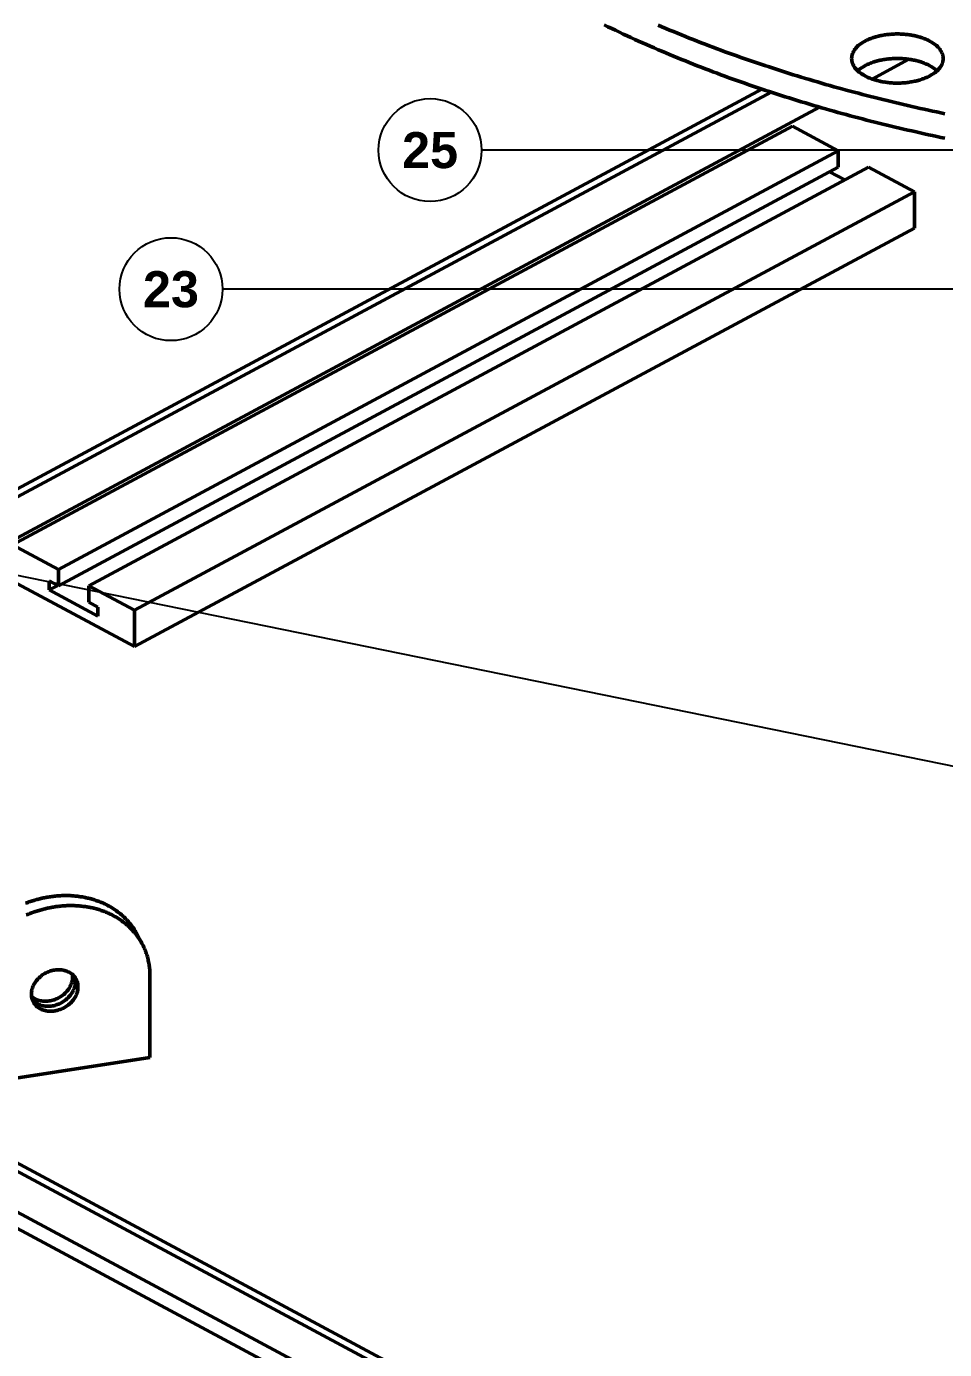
# Model space of a CAD drawing. Header units: millimetres. Extents: x 0 to 841, y 0 to 594.
# Drawn here: x 208.7 to 297.8, y 137.3 to 265.9 of the extents above; entities that cross this region are included whole.
import ezdxf
from ezdxf.enums import TextEntityAlignment as Align

# ---------------------------------------------------------------- set-up
doc = ezdxf.new("R2010")
doc.units = ezdxf.units.MM
for name, color, linetype, lineweight in [('COTA', 7, 'CONTINUOUS', 25), ('FINA', 7, 'CONTINUOUS', 25), ('TXT', 7, 'CONTINUOUS', 25), ('VIS', 7, 'CONTINUOUS', 50)]:
    doc.layers.add(name, color=color, linetype=linetype, lineweight=lineweight)
doc.styles.add('STDB', font='LiberationSans-Bold.ttf')

msp = doc.modelspace()

# ---------------------------------------------------------------- linework, layer by layer
at = {"layer": 'COTA'}
for p, q in [((326.08, 253.86), (252.87, 253.86)), ((329.22, 240.35), (227.7, 240.35)), ((322.41, 189.13), (176.88, 218.83))]:
    msp.add_line(p, q, dxfattribs=at)
at = {"layer": 'FINA'}
for centre in [(247.87, 253.86), (222.7, 240.35)]:
    msp.add_circle(centre, 5, dxfattribs=at)
at = {"layer": 'VIS'}
for points in [[(264.77, 266.03), (265.14, 265.85), (265.51, 265.67), (265.88, 265.5), (266.26, 265.32), (266.63, 265.14), (267, 264.97), (267.38, 264.8), (267.75, 264.62), (268.12, 264.45), (268.5, 264.29), (268.88, 264.12), (269.25, 263.95), (269.63, 263.79), (270.01, 263.62), (270.39, 263.46), (270.76, 263.3), (271.14, 263.14), (271.52, 262.98), (271.9, 262.83), (272.29, 262.67), (272.67, 262.52), (273.05, 262.36), (273.43, 262.21), (273.81, 262.06), (274.2, 261.91), (274.58, 261.76), (274.97, 261.62), (275.35, 261.47), (275.74, 261.33), (276.12, 261.18), (276.51, 261.04), (276.9, 260.9), (277.28, 260.76), (277.67, 260.62), (278.06, 260.48), (278.45, 260.35), (278.84, 260.21), (279.22, 260.08), (279.61, 259.95), (280, 259.81), (280.39, 259.68), (280.79, 259.55), (281.18, 259.43), (281.57, 259.3), (281.96, 259.17), (282.35, 259.05), (282.75, 258.93), (283.14, 258.8), (283.53, 258.68), (283.93, 258.56), (284.32, 258.44), (284.71, 258.32), (285.11, 258.21), (285.5, 258.09), (285.9, 257.98), (286.29, 257.86), (286.69, 257.75), (287.09, 257.64), (287.48, 257.53), (287.88, 257.42), (288.28, 257.31), (288.67, 257.2), (289.07, 257.1), (289.47, 256.99), (289.87, 256.89), (290.27, 256.78), (290.66, 256.68), (291.06, 256.58), (291.46, 256.48), (291.86, 256.38), (292.26, 256.28), (292.66, 256.19), (293.06, 256.09), (293.46, 256), (293.86, 255.9), (294.27, 255.81), (294.67, 255.72), (295.07, 255.63), (295.47, 255.54), (295.87, 255.45), (296.27, 255.36), (296.68, 255.27), (297.08, 255.19), (297.48, 255.1), (297.88, 255.02)], [(270.01, 266.01), (270.39, 265.85), (270.76, 265.69), (271.14, 265.53), (271.52, 265.37), (271.9, 265.21), (272.29, 265.06), (272.67, 264.9), (273.05, 264.75), (273.43, 264.6), (273.81, 264.45), (274.2, 264.3), (274.58, 264.15), (274.97, 264), (275.35, 263.85), (275.74, 263.71), (276.12, 263.57), (276.51, 263.42), (276.9, 263.28), (277.28, 263.14), (277.67, 263.01), (278.06, 262.87), (278.45, 262.73), (278.84, 262.6), (279.22, 262.46), (279.61, 262.33), (280, 262.2), (280.39, 262.07), (280.79, 261.94), (281.18, 261.81), (281.57, 261.68), (281.96, 261.56), (282.35, 261.43), (282.75, 261.31), (283.14, 261.19), (283.53, 261.07), (283.93, 260.95), (284.32, 260.83), (284.71, 260.71), (285.11, 260.59), (285.5, 260.48), (285.9, 260.36), (286.29, 260.25), (286.69, 260.13), (287.09, 260.02), (287.48, 259.91), (287.88, 259.8), (288.28, 259.69), (288.67, 259.59), (289.07, 259.48), (289.47, 259.38), (289.87, 259.27), (290.27, 259.17), (290.66, 259.07), (291.06, 258.97), (291.46, 258.87), (291.86, 258.77), (292.26, 258.67), (292.66, 258.57), (293.06, 258.48), (293.46, 258.38), (293.86, 258.29), (294.27, 258.19), (294.67, 258.1), (295.07, 258.01), (295.47, 257.92), (295.87, 257.83), (296.27, 257.75), (296.68, 257.66), (297.08, 257.57), (297.48, 257.49), (297.88, 257.4)], [(288.81, 262.76), (288.82, 262.88), (288.83, 263), (288.86, 263.12), (288.9, 263.23), (288.95, 263.34), (289, 263.45), (289.06, 263.56), (289.13, 263.65), (289.21, 263.75), (289.29, 263.84), (289.37, 263.92), (289.46, 264.01), (289.55, 264.08), (289.65, 264.16), (289.75, 264.23), (289.85, 264.29), (289.95, 264.36), (290.06, 264.42), (290.16, 264.48), (290.27, 264.53), (290.38, 264.58), (290.49, 264.63), (290.6, 264.68), (290.71, 264.72), (290.83, 264.76), (290.94, 264.8), (291.06, 264.84), (291.17, 264.87), (291.29, 264.9), (291.41, 264.93), (291.52, 264.96), (291.64, 264.99), (291.76, 265.01), (291.88, 265.03), (292, 265.05), (292.12, 265.07), (292.24, 265.09), (292.36, 265.1), (292.48, 265.11), (292.6, 265.12), (292.72, 265.13), (292.84, 265.14), (292.96, 265.14), (293.08, 265.15), (293.2, 265.15), (293.32, 265.15), (293.44, 265.15), (293.56, 265.14), (293.68, 265.14), (293.8, 265.13), (293.92, 265.12), (294.04, 265.11), (294.16, 265.1), (294.28, 265.09), (294.4, 265.07), (294.52, 265.05), (294.64, 265.03), (294.76, 265.01), (294.88, 264.99), (295, 264.96), (295.11, 264.93), (295.23, 264.9), (295.35, 264.87), (295.46, 264.84), (295.58, 264.8), (295.69, 264.76), (295.81, 264.72), (295.92, 264.68), (296.03, 264.63), (296.14, 264.58), (296.25, 264.53), (296.36, 264.48), (296.46, 264.42), (296.57, 264.36), (296.67, 264.29), (296.77, 264.23), (296.87, 264.16), (296.96, 264.08), (297.06, 264.01), (297.15, 263.92), (297.23, 263.84), (297.31, 263.75), (297.39, 263.65), (297.46, 263.56), (297.52, 263.45), (297.57, 263.34), (297.62, 263.23), (297.66, 263.12), (297.69, 263), (297.7, 262.88), (297.71, 262.76)], [(296.41, 261.07), (296.3, 261.02), (296.19, 260.96), (296.08, 260.91), (295.97, 260.87), (295.85, 260.82), (295.74, 260.78), (295.62, 260.74), (295.51, 260.7), (295.39, 260.67), (295.28, 260.63), (295.16, 260.6), (295.04, 260.57), (294.92, 260.55), (294.8, 260.52), (294.68, 260.5), (294.56, 260.48), (294.44, 260.46), (294.32, 260.44), (294.2, 260.43), (294.08, 260.41), (293.96, 260.4), (293.84, 260.39), (293.72, 260.39), (293.6, 260.38), (293.48, 260.38), (293.35, 260.37), (293.23, 260.37), (293.11, 260.37), (292.99, 260.38), (292.87, 260.38), (292.75, 260.39), (292.63, 260.4), (292.51, 260.41), (292.38, 260.42), (292.26, 260.43), (292.14, 260.45), (292.02, 260.47), (291.9, 260.49), (291.78, 260.51), (291.66, 260.53), (291.55, 260.56), (291.43, 260.58), (291.31, 260.61), (291.19, 260.65), (291.08, 260.68), (290.96, 260.72), (290.84, 260.76), (290.73, 260.8), (290.62, 260.84), (290.5, 260.89), (290.39, 260.93), (290.28, 260.99), (290.17, 261.04), (290.07, 261.1), (289.96, 261.16), (289.86, 261.22), (289.76, 261.29), (289.66, 261.36), (289.56, 261.43), (289.47, 261.51), (289.38, 261.59), (289.29, 261.68), (289.21, 261.77), (289.14, 261.86), (289.07, 261.96), (289, 262.07), (288.95, 262.17), (288.9, 262.29), (288.86, 262.4), (288.83, 262.52), (288.82, 262.64), (288.81, 262.76)], [(289.4, 261.57), (289.49, 261.65), (289.59, 261.73), (289.69, 261.8), (289.78, 261.87), (289.89, 261.93), (289.99, 262), (290.1, 262.06), (290.2, 262.11), (290.31, 262.17), (290.42, 262.22), (290.53, 262.26), (290.65, 262.31), (290.76, 262.35), (290.87, 262.39), (290.99, 262.43), (291.11, 262.47), (291.22, 262.5), (291.34, 262.53), (291.46, 262.56), (291.57, 262.59), (291.69, 262.61), (291.81, 262.64), (291.93, 262.66), (292.05, 262.68), (292.17, 262.69), (292.29, 262.71), (292.41, 262.72), (292.53, 262.73), (292.65, 262.74), (292.77, 262.75), (292.9, 262.76), (293.02, 262.76), (293.14, 262.76), (293.26, 262.77), (293.38, 262.76), (293.5, 262.76), (293.62, 262.76), (293.74, 262.75), (293.87, 262.74), (293.99, 262.73), (294.11, 262.72), (294.23, 262.71), (294.35, 262.69), (294.47, 262.68), (294.59, 262.66), (294.71, 262.64), (294.83, 262.61), (294.94, 262.59), (295.06, 262.56), (295.18, 262.53), (295.3, 262.5), (295.41, 262.47), (295.53, 262.43), (295.64, 262.39), (295.76, 262.35), (295.87, 262.31), (295.98, 262.26), (296.1, 262.22), (296.21, 262.17), (296.32, 262.11), (296.42, 262.06), (296.53, 262), (296.63, 261.93), (296.73, 261.87), (296.83, 261.8), (296.93, 261.73), (297.02, 261.65), (297.11, 261.57)], [(290.8, 260.77), (294.37, 262.69)], [(297.71, 262.76), (297.7, 262.64), (297.68, 262.51), (297.66, 262.39), (297.62, 262.28), (297.57, 262.16), (297.51, 262.05), (297.44, 261.95), (297.37, 261.85), (297.29, 261.75), (297.21, 261.66), (297.12, 261.57), (297.02, 261.49), (296.93, 261.41), (296.83, 261.33), (296.73, 261.26), (296.62, 261.2), (296.51, 261.13), (296.41, 261.07)], [(191.96, 212.48), (280.08, 259.79)], [(191.96, 211.68), (281, 259.48)], [(191.96, 207.71), (285.7, 258.03)], [(207.32, 215.51), (283.07, 256.18)], [(283.07, 256.18), (287.51, 253.79)], [(211.76, 213.13), (287.51, 253.79)], [(287.51, 253.79), (287.51, 252.2)], [(211.76, 211.54), (287.51, 252.2)], [(214.72, 211.54), (290.47, 252.2)], [(290.47, 252.2), (294.91, 249.82)], [(286.68, 251.76), (288.16, 250.97)], [(219.17, 209.15), (294.91, 249.82)], [(294.91, 246.29), (294.91, 249.82)], [(219.17, 205.62), (294.91, 246.29)], [(207.32, 215.51), (211.76, 213.13)], [(211.76, 213.13), (211.76, 211.54)], [(207.32, 211.98), (219.17, 205.62)], [(210.88, 212.02), (210.88, 211.13)], [(210.88, 212.02), (211.76, 211.54)], [(210.88, 211.13), (211.7, 211.57)], [(210.88, 211.13), (215.61, 208.59)], [(214.72, 211.54), (219.17, 209.15)], [(214.72, 211.54), (214.72, 209.95)], [(214.72, 209.95), (215.61, 209.47)], [(215.61, 209.47), (215.61, 208.59)], [(219.17, 205.62), (219.17, 209.15)], [(146, 187.8), (335.5, 86.06)], [(146.75, 188.2), (336.24, 86.46)], [(146, 183.83), (335.5, 82.09)], [(146, 183.83), (335.5, 82.09)], [(146, 182.24), (335.5, 80.5)], [(208.57, 180.7), (208.69, 180.74), (208.8, 180.78), (208.91, 180.82), (209.03, 180.86), (209.14, 180.9), (209.26, 180.94), (209.37, 180.97), (209.49, 181), (209.6, 181.04), (209.72, 181.07), (209.83, 181.1), (209.95, 181.13), (210.07, 181.15), (210.18, 181.18), (210.3, 181.21), (210.42, 181.23), (210.54, 181.25), (210.65, 181.27), (210.77, 181.29), (210.89, 181.31), (211.01, 181.33), (211.13, 181.35), (211.25, 181.36), (211.37, 181.38), (211.49, 181.39), (211.61, 181.4), (211.73, 181.41), (211.85, 181.42), (211.97, 181.42), (212.09, 181.43), (212.21, 181.43), (212.33, 181.43), (212.45, 181.44), (212.57, 181.44), (212.69, 181.43), (212.81, 181.43), (212.93, 181.43), (213.04, 181.42), (213.16, 181.41), (213.28, 181.4), (213.4, 181.39), (213.52, 181.38), (213.64, 181.37), (213.76, 181.35), (213.88, 181.33), (214, 181.32), (214.12, 181.3), (214.24, 181.28), (214.35, 181.25), (214.47, 181.23), (214.59, 181.2), (214.71, 181.17), (214.82, 181.15), (214.94, 181.11), (215.05, 181.08), (215.17, 181.05), (215.28, 181.01), (215.4, 180.97), (215.51, 180.94), (215.62, 180.89), (215.74, 180.85), (215.85, 180.81), (215.96, 180.76), (216.07, 180.72), (216.18, 180.67), (216.29, 180.62), (216.39, 180.56), (216.5, 180.51), (216.61, 180.45), (216.71, 180.4), (216.82, 180.34), (216.92, 180.27), (217.02, 180.21), (217.12, 180.15), (217.22, 180.08), (217.32, 180.01), (217.42, 179.94), (217.52, 179.87), (217.61, 179.8), (217.71, 179.73), (217.8, 179.65), (217.89, 179.57), (217.98, 179.49), (218.07, 179.41), (218.16, 179.33), (218.25, 179.25), (218.33, 179.16), (218.41, 179.07), (218.49, 178.99), (218.57, 178.9), (218.65, 178.8), (218.73, 178.71), (218.8, 178.62), (218.87, 178.52), (218.94, 178.43), (219.01, 178.33), (219.08, 178.23), (219.15, 178.13), (219.21, 178.02), (219.27, 177.92), (219.33, 177.82), (219.39, 177.71)], [(208.65, 179.55), (208.76, 179.6), (208.87, 179.64), (208.98, 179.68), (209.09, 179.73), (209.2, 179.77), (209.32, 179.81), (209.43, 179.85), (209.54, 179.89), (209.66, 179.93), (209.77, 179.96), (209.89, 180), (210, 180.03), (210.12, 180.06), (210.23, 180.1), (210.35, 180.13), (210.47, 180.15), (210.58, 180.18), (210.7, 180.21), (210.82, 180.23), (210.94, 180.26), (211.05, 180.28), (211.17, 180.3), (211.29, 180.32), (211.41, 180.34), (211.53, 180.36), (211.65, 180.37), (211.77, 180.39), (211.88, 180.4), (212, 180.41), (212.12, 180.43), (212.24, 180.43), (212.36, 180.44), (212.48, 180.45), (212.6, 180.46), (212.72, 180.46), (212.84, 180.46), (212.96, 180.46), (213.08, 180.46), (213.2, 180.46), (213.32, 180.46), (213.44, 180.45), (213.56, 180.45), (213.68, 180.44), (213.8, 180.43), (213.92, 180.42), (214.04, 180.41), (214.16, 180.39), (214.28, 180.38), (214.4, 180.36), (214.52, 180.34), (214.64, 180.32), (214.75, 180.3), (214.87, 180.28), (214.99, 180.26), (215.11, 180.23), (215.22, 180.2), (215.34, 180.17), (215.46, 180.14), (215.57, 180.11), (215.69, 180.08), (215.8, 180.04), (215.91, 180), (216.03, 179.96), (216.14, 179.92), (216.25, 179.88), (216.36, 179.84), (216.48, 179.79), (216.59, 179.74), (216.7, 179.69), (216.8, 179.64), (216.91, 179.59), (217.02, 179.54), (217.13, 179.48), (217.23, 179.42), (217.34, 179.36), (217.44, 179.3), (217.54, 179.24), (217.64, 179.18), (217.74, 179.11), (217.84, 179.04), (217.94, 178.97), (218.04, 178.9), (218.13, 178.83), (218.23, 178.75), (218.32, 178.68), (218.41, 178.6), (218.5, 178.52), (218.59, 178.44), (218.68, 178.36), (218.76, 178.27), (218.85, 178.19), (218.93, 178.1), (219.01, 178.01), (219.09, 177.92), (219.17, 177.83), (219.24, 177.74), (219.32, 177.64), (219.39, 177.55), (219.46, 177.45), (219.53, 177.35), (219.6, 177.25), (219.66, 177.15), (219.73, 177.05), (219.79, 176.95), (219.85, 176.84), (219.9, 176.74)], [(219.39, 177.71), (219.9, 176.74)], [(219.9, 176.74), (219.96, 176.63), (220.02, 176.52), (220.07, 176.41), (220.12, 176.29), (220.17, 176.18), (220.22, 176.06), (220.26, 175.95), (220.3, 175.83), (220.34, 175.71), (220.38, 175.59), (220.41, 175.47), (220.44, 175.35), (220.48, 175.23), (220.5, 175.11), (220.53, 174.99), (220.55, 174.87), (220.57, 174.75), (220.59, 174.62), (220.61, 174.5), (220.62, 174.38), (220.64, 174.25), (220.65, 174.13), (220.65, 174.01), (220.66, 173.88), (220.66, 173.76), (220.66, 173.64)], [(209.14, 171.87), (209.14, 171.99), (209.15, 172.11), (209.17, 172.23), (209.2, 172.35), (209.24, 172.46), (209.28, 172.58), (209.33, 172.69), (209.38, 172.8), (209.44, 172.9), (209.5, 173), (209.57, 173.1), (209.65, 173.2), (209.72, 173.29), (209.81, 173.38), (209.89, 173.46), (209.98, 173.54), (210.08, 173.62), (210.17, 173.69), (210.27, 173.76), (210.37, 173.83), (210.48, 173.89), (210.59, 173.94), (210.7, 173.99), (210.81, 174.04), (210.92, 174.08), (211.04, 174.12), (211.15, 174.15), (211.27, 174.18), (211.39, 174.2), (211.51, 174.22), (211.63, 174.23), (211.75, 174.23), (211.87, 174.23), (211.99, 174.22), (212.11, 174.21), (212.23, 174.19), (212.35, 174.16), (212.47, 174.13), (212.58, 174.09), (212.69, 174.04), (212.8, 173.99), (212.91, 173.93), (213.01, 173.86), (213.1, 173.79), (213.19, 173.71), (213.28, 173.62), (213.35, 173.52), (213.42, 173.43), (213.48, 173.32)], [(209.15, 171.64), (209.25, 171.56), (209.35, 171.49), (209.45, 171.43), (209.56, 171.37), (209.67, 171.32), (209.78, 171.28), (209.9, 171.25), (210.02, 171.22), (210.14, 171.2), (210.26, 171.18), (210.38, 171.17), (210.5, 171.17), (210.62, 171.17), (210.74, 171.18), (210.86, 171.2), (210.98, 171.22), (211.1, 171.24), (211.22, 171.27), (211.34, 171.31), (211.45, 171.35), (211.56, 171.4), (211.67, 171.45), (211.78, 171.5), (211.89, 171.56), (211.99, 171.62), (212.09, 171.69), (212.19, 171.76), (212.29, 171.84), (212.38, 171.92), (212.46, 172.01), (212.55, 172.09), (212.63, 172.19), (212.7, 172.28), (212.77, 172.38), (212.84, 172.48), (212.9, 172.59), (212.95, 172.7), (213, 172.81), (213.05, 172.92), (213.08, 173.04), (213.11, 173.16), (213.13, 173.28), (213.14, 173.4), (213.15, 173.52), (213.15, 173.64), (213.13, 173.76)], [(213.33, 173.55), (213.36, 173.44), (213.39, 173.32), (213.4, 173.2), (213.41, 173.08), (213.41, 172.96), (213.4, 172.84), (213.38, 172.72), (213.35, 172.6), (213.32, 172.48), (213.28, 172.37), (213.23, 172.26), (213.18, 172.15), (213.12, 172.04), (213.06, 171.94), (212.99, 171.84), (212.92, 171.74), (212.84, 171.65), (212.76, 171.56), (212.68, 171.47), (212.59, 171.39), (212.49, 171.31), (212.4, 171.24), (212.3, 171.17), (212.2, 171.1), (212.09, 171.04), (211.99, 170.99), (211.88, 170.93), (211.77, 170.89), (211.65, 170.84), (211.54, 170.81), (211.42, 170.77), (211.31, 170.74), (211.19, 170.72), (211.07, 170.7), (210.95, 170.69), (210.83, 170.68), (210.71, 170.68), (210.59, 170.69), (210.47, 170.7), (210.35, 170.72), (210.23, 170.74), (210.11, 170.77), (210, 170.81), (209.88, 170.86), (209.77, 170.91), (209.67, 170.97), (209.57, 171.03), (209.47, 171.11), (209.38, 171.18), (209.29, 171.27), (209.22, 171.36)], [(220.66, 173.64), (220.66, 165.69)], [(213.48, 173.32), (213.54, 173.21), (213.58, 173.1), (213.61, 172.98), (213.64, 172.86), (213.66, 172.74), (213.67, 172.62), (213.67, 172.5), (213.66, 172.37), (213.64, 172.25), (213.62, 172.13), (213.58, 172.02), (213.55, 171.9), (213.5, 171.79), (213.45, 171.68), (213.39, 171.57), (213.33, 171.46), (213.26, 171.36), (213.19, 171.26), (213.11, 171.17), (213.03, 171.08), (212.94, 170.99), (212.85, 170.91), (212.76, 170.83), (212.66, 170.76), (212.56, 170.69), (212.46, 170.62), (212.35, 170.56), (212.25, 170.5), (212.14, 170.45), (212.02, 170.4), (211.91, 170.36), (211.79, 170.32), (211.68, 170.28), (211.56, 170.26), (211.44, 170.23), (211.32, 170.22), (211.19, 170.2), (211.07, 170.2), (210.95, 170.2), (210.83, 170.2), (210.71, 170.22), (210.59, 170.24), (210.47, 170.26), (210.35, 170.29), (210.23, 170.33), (210.12, 170.38), (210.01, 170.43), (209.9, 170.49), (209.8, 170.56), (209.71, 170.64), (209.62, 170.72), (209.53, 170.81), (209.45, 170.9), (209.39, 171), (209.32, 171.11)], [(209.32, 171.11), (209.27, 171.23), (209.22, 171.35), (209.18, 171.48), (209.16, 171.61), (209.14, 171.74), (209.14, 171.87)], [(220.66, 165.69), (202.14, 162.85)]]:
    msp.add_lwpolyline(points, dxfattribs=at)

# ---------------------------------------------------------------- texts
at = {"layer": 'TXT', "style": 'STDB'}
for s, p in [('25', (247.87, 253.86)), ('23', (222.7, 240.35))]:
    msp.add_text(s, height=3.5, dxfattribs=at).set_placement(p, align=Align.MIDDLE_CENTER)

doc.saveas('drawing.dxf')
